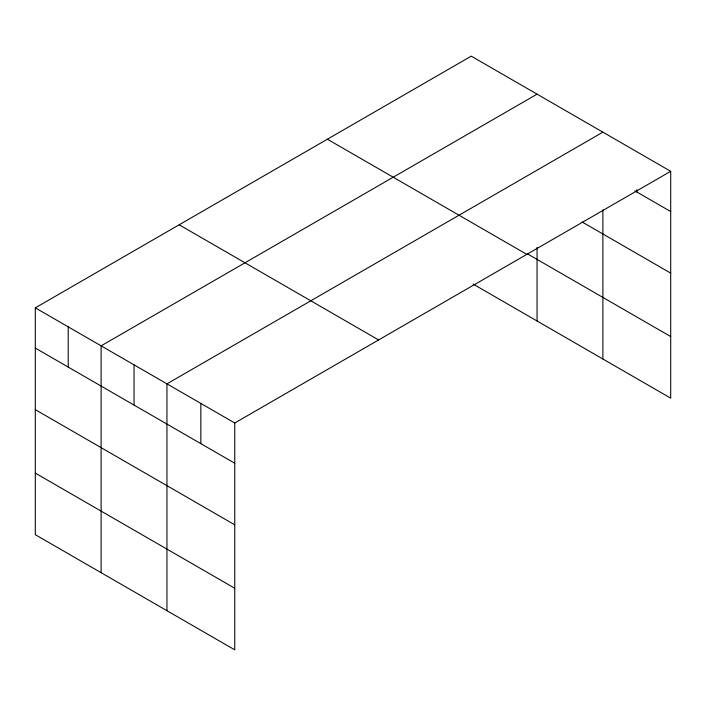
<?xml version="1.0" encoding="UTF-8"?>
<svg xmlns="http://www.w3.org/2000/svg" width="706" height="706" viewBox="0 0 706 706"><rect width="100%" height="100%" fill="white"/><g stroke="black" fill="none" stroke-linecap="round" stroke-linejoin="round"><path stroke-width="1.06" d="M602.889 209.779L602.889 359.001M35.3 307.851L234.754 423L234.754 649.847L35.3 534.689L35.3 307.851L471.246 56.153L670.7 171.311L670.7 398.149L473.126 284.086M537.063 94.163L101.117 345.852L101.117 572.69M602.889 132.163L166.943 383.852L166.943 610.69M234.754 423L670.7 171.311M634.906 190.876L670.7 211.544M582.203 222.028L670.7 273.125M527.664 253.983L670.7 336.568M327.381 139.214L526.835 254.372M179.165 224.79L378.619 339.948M35.3 348.076L234.754 463.233M35.3 409.656L234.754 524.814M35.3 473.108L234.754 588.257M636.794 189.79L636.794 191.961M537.063 247.382L537.063 321.001M200.848 403.426L200.848 443.65M134.034 364.852L134.034 405.076M68.208 326.852L68.208 367.076"/></g></svg>
